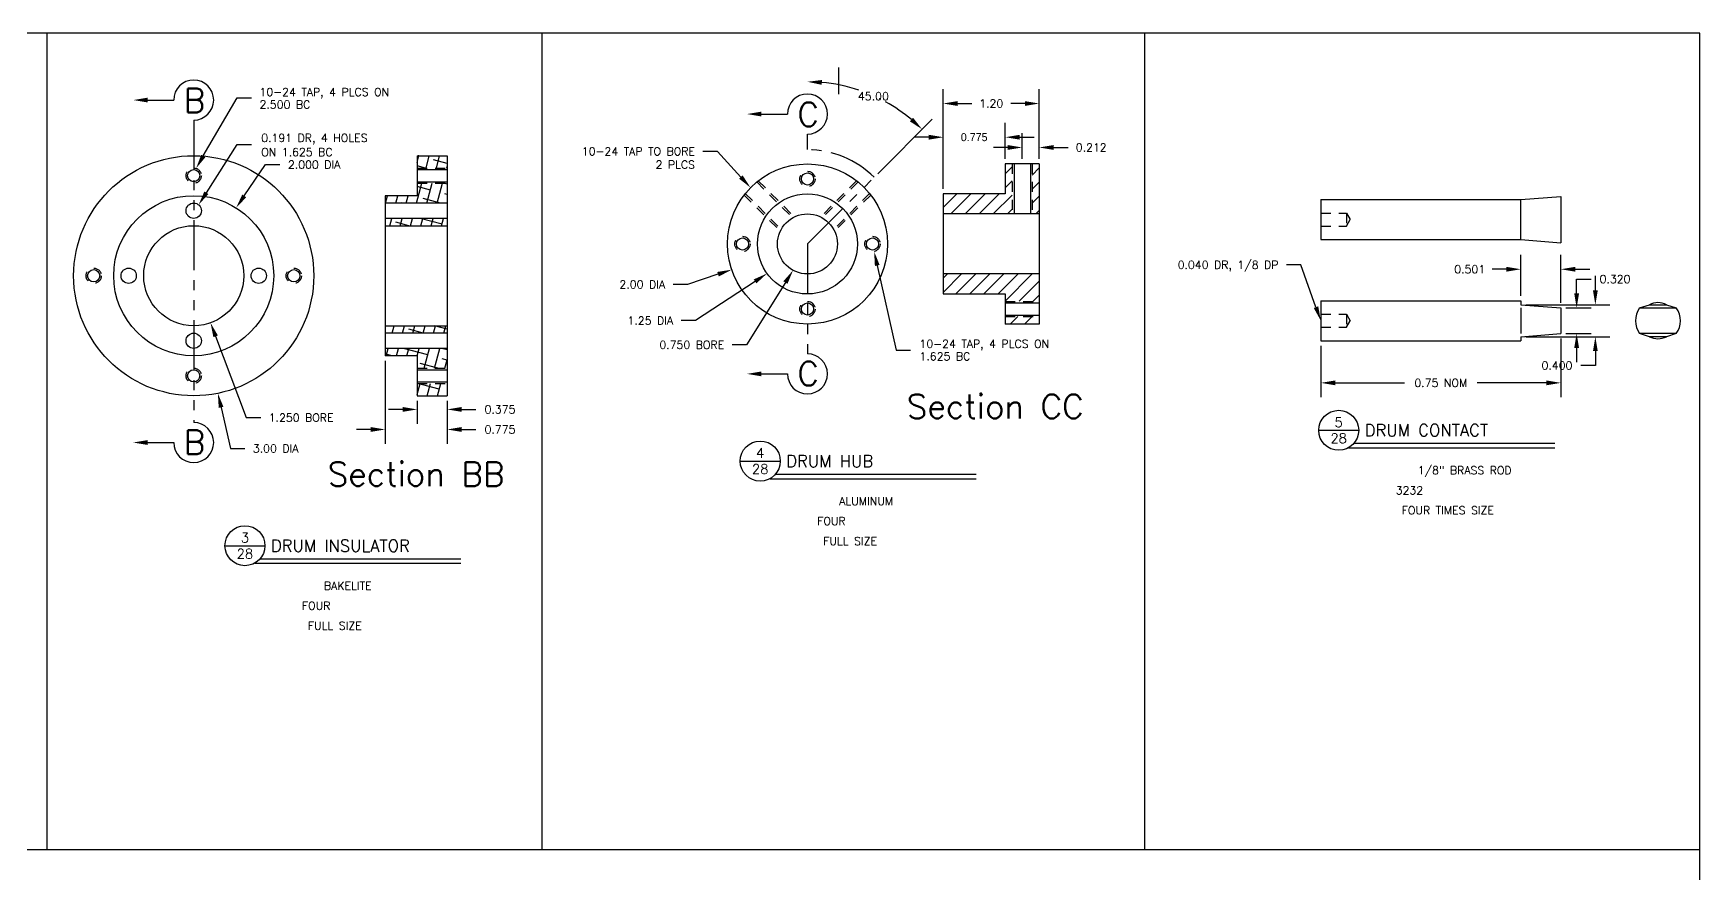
# Model space of a CAD drawing. Extents: x 0 to 33, y 0 to 21.
# Drawn here: x 12.18 to 33, y 10.5 to 21 of the extents above; entities that cross this region are included whole.
import ezdxf
from ezdxf.enums import TextEntityAlignment as Align

# ---------------------------------------------------------------- set-up
doc = ezdxf.new("R2010")
doc.units = 0
doc.header["$MEASUREMENT"] = 0
doc.linetypes.add('HIDDEN2', pattern=[0.1875, 0.125, -0.0625])
doc.linetypes.add('PHANTOM2', pattern=[1.25, 0.625, -0.125, 0.125, -0.125, 0.125, -0.125])
doc.layers.get('0').update_dxf_attribs({"linetype": 'CONTINUOUS'})
doc.layers.get('DEFPOINTS').update_dxf_attribs({"linetype": 'CONTINUOUS'})
for name, color, linetype in [('BORDER', 5, 'CONTINUOUS'), ('DIM', 1, 'CONTINUOUS'), ('NFHIDDEN', 6, 'HIDDEN2'), ('NFSECTION', 6, 'PHANTOM2'), ('OBJECT', 3, 'CONTINUOUS'), ('TEXT', 1, 'CONTINUOUS')]:
    doc.layers.add(name, color=color, linetype=linetype)
doc.styles.add('ROMANS', font='romans')
doc.styles.add('SIMPLEX', font='simplex')
doc.dimstyles.get("Standard").update_dxf_attribs({"dimtxt": 0.1, "dimasz": 0.18, "dimexe": 0.18, "dimexo": 0.0625, "dimgap": 0.1, "dimtad": 0, "dimtih": 1, "dimtoh": 1, "dimdec": 3, "dimzin": 0, "dimdsep": 46, "dimtxsty": 'STANDARD', "dimcen": 0.1, "dimclrd": 256, "dimclre": 256, "dimclrt": 256, "dimadec": 0, "dimazin": 0, "dimtfac": 0.8, "dimtdec": 3, "dimtofl": 0, "dimtmove": 2, "dimatfit": 3, "dimfxl": 1, "dimtolj": 1, "dimtzin": 0, "dimarcsym": 0})

# ---------------------------------------------------------------- blocks, each defined once
blk = doc.blocks.new('*D6')
at = {"linetype": 'ByBlock', "transparency": 16777216}
for p, q in [((5.591, 16.017), (5.591, 14.978)), ((6.366, 15.517), (6.366, 14.978)), ((5.411, 15.158), (5.231, 15.158)), ((6.546, 15.158), (6.726, 15.158))]:
    blk.add_line(p, q, dxfattribs=at)
for points in [[(5.411, 15.188), (5.411, 15.128), (5.591, 15.158)], [(6.546, 15.188), (6.546, 15.128), (6.366, 15.158)]]:
    blk.add_solid(points, dxfattribs=at)
at = {"layer": 'DEFPOINTS', "color": 0, "linetype": 'ByBlock', "transparency": 16777216}
for p in [(5.591, 16.079), (6.366, 15.579), (6.366, 15.158)]:
    blk.add_point(p, dxfattribs=at)
at = {"linetype": 'ByBlock', "transparency": 16777216, "style": 'SIMPLEX'}
blk.add_text('0.775', height=0.1, dxfattribs=at).set_placement((7.026, 15.158), align=Align.MIDDLE_CENTER)
blk = doc.blocks.new('P-TITLE')
at = {"layer": 'OBJECT'}
for p, q in [((-1.562, -0.638), (-1.062, -0.638)), ((-1.113, -0.8), (1.387, -0.8)), ((1.387, -0.862), (-1.188, -0.862))]:
    blk.add_line(p, q, dxfattribs=at)
blk.add_circle((-1.312, -0.638), 0.25, dxfattribs=at)
at = {"layer": 'OBJECT', "style": 'ROMANS'}
for tag, p in [('NO.', (-1.312, -0.538)), ('PAGE', (-1.312, -0.738))]:
    blk.add_attdef(tag, text='', height=0.12, dxfattribs=at).set_placement(p, align=Align.MIDDLE)
for tag, p, height in [('DESCRIPTION', (-0.988, -0.712), 0.15), ('MATERIAL', (-0.325, -1.188), 0.1), ('#_REQUIRED', (-0.6, -1.438), 0.1), ('SCALE', (-0.525, -1.688), 0.1)]:
    blk.add_attdef(tag, p, '', height=height, dxfattribs=at)
at = {"layer": 'OBJECT', "style": 'ROMANS', "flags": 2}
for tag, p in [('MATERIAL:', (-1.163, -1.188)), ('REQD:', (-1.163, -1.438)), ('SCALE:', (-1.163, -1.688))]:
    blk.add_attdef(tag, p, '', height=0.1, dxfattribs=at)
blk = doc.blocks.new('*X5')
at = {"color": 0}
for p, q in [((5.991, 18.494), (6.014, 18.579)), ((6.013, 18.577), (6.004, 18.579)), ((6.102, 18.425), (6.143, 18.579)), ((6.231, 18.425), (6.272, 18.579)), ((6.097, 18.425), (5.991, 18.453)), ((6.366, 18.482), (6.194, 18.528)), ((6.36, 18.425), (6.366, 18.444)), ((5.984, 17.987), (6.05, 18.234)), ((6.157, 18.15), (5.991, 18.194)), ((6.114, 17.987), (6.18, 18.234)), ((6.243, 17.987), (6.309, 18.234)), ((6.366, 18.223), (6.327, 18.234)), ((5.61, 18.038), (5.591, 18.043)), ((5.596, 17.987), (5.621, 18.079)), ((5.726, 17.987), (5.75, 18.079)), ((5.798, 17.987), (5.791, 17.989)), ((5.855, 17.987), (5.88, 18.079)), ((6.281, 17.987), (6.065, 18.045)), ((6.366, 18.094), (6.338, 18.101)), ((5.65, 17.704), (5.674, 17.796)), ((5.888, 17.704), (5.726, 17.748)), ((5.779, 17.704), (5.804, 17.796)), ((5.909, 17.704), (5.933, 17.796)), ((6.302, 17.723), (6.028, 17.796)), ((6.038, 17.704), (6.063, 17.796)), ((6.167, 17.704), (6.192, 17.796)), ((6.297, 17.704), (6.321, 17.796)), ((5.678, 16.362), (5.703, 16.454)), ((5.808, 16.362), (5.832, 16.454)), ((5.937, 16.362), (5.962, 16.454)), ((6.067, 16.362), (6.091, 16.454)), ((6.196, 16.362), (6.221, 16.454)), ((6.366, 16.412), (6.207, 16.454)), ((6.325, 16.362), (6.35, 16.454)), ((6.067, 16.362), (5.885, 16.411)), ((5.675, 16.079), (5.591, 16.102)), ((5.603, 16.079), (5.627, 16.171)), ((5.732, 16.079), (5.757, 16.171)), ((6.123, 16.089), (5.821, 16.169)), ((5.861, 16.079), (5.886, 16.171)), ((5.991, 16.079), (6.015, 16.171)), ((6.079, 15.925), (6.145, 16.171)), ((6.208, 15.925), (6.274, 16.171)), ((6.366, 16.153), (6.297, 16.171)), ((6.366, 16.023), (6.304, 16.04)), ((6.251, 15.925), (6.03, 15.984)), ((6.338, 15.925), (6.366, 16.03)), ((5.991, 15.596), (6.028, 15.734)), ((6.267, 15.662), (5.998, 15.734)), ((6.116, 15.579), (6.157, 15.734)), ((6.245, 15.579), (6.286, 15.734)), ((5.993, 15.606), (5.991, 15.606))]:
    blk.add_line(p, q, dxfattribs=at)
blk = doc.blocks.new('*D7')
at = {"linetype": 'ByBlock', "transparency": 16777216}
for p, q in [((5.991, 15.517), (5.991, 15.229)), ((6.366, 15.517), (6.366, 15.229)), ((5.811, 15.409), (5.631, 15.409)), ((6.546, 15.409), (6.726, 15.409))]:
    blk.add_line(p, q, dxfattribs=at)
for points in [[(5.811, 15.439), (5.811, 15.379), (5.991, 15.409)], [(6.546, 15.439), (6.546, 15.379), (6.366, 15.409)]]:
    blk.add_solid(points, dxfattribs=at)
at = {"layer": 'DEFPOINTS', "color": 0, "linetype": 'ByBlock', "transparency": 16777216}
for p in [(5.991, 15.579), (6.366, 15.579), (6.366, 15.409)]:
    blk.add_point(p, dxfattribs=at)
at = {"linetype": 'ByBlock', "transparency": 16777216, "style": 'SIMPLEX'}
blk.add_text('0.375', height=0.1, dxfattribs=at).set_placement((7.026, 15.409), align=Align.MIDDLE_CENTER)
blk = doc.blocks.new('*D8')
at = {"linetype": 'ByBlock', "transparency": 16777216}
for p, q in [((30.869, 5.459), (30.869, 4.725)), ((27.869, 5.369), (27.869, 4.725)), ((28.049, 4.905), (28.915, 4.905)), ((30.689, 4.905), (29.824, 4.905))]:
    blk.add_line(p, q, dxfattribs=at)
for points in [[(28.049, 4.935), (28.049, 4.875), (27.869, 4.905)], [(30.689, 4.935), (30.689, 4.875), (30.869, 4.905)]]:
    blk.add_solid(points, dxfattribs=at)
at = {"layer": 'DEFPOINTS', "color": 0, "linetype": 'ByBlock', "transparency": 16777216}
for p in [(27.869, 5.432), (30.869, 5.522), (30.869, 4.905)]:
    blk.add_point(p, dxfattribs=at)
at = {"linetype": 'ByBlock', "transparency": 16777216, "style": 'SIMPLEX'}
blk.add_text('0.75 NOM', height=0.1, dxfattribs=at).set_placement((29.369, 4.905), align=Align.MIDDLE_CENTER)
blk = doc.blocks.new('*D9')
at = {"linetype": 'ByBlock', "transparency": 16777216}
for p, q in [((30.369, 5.994), (30.369, 6.505)), ((30.869, 5.904), (30.869, 6.505)), ((30.189, 6.325), (30.009, 6.325)), ((31.049, 6.325), (31.229, 6.325))]:
    blk.add_line(p, q, dxfattribs=at)
for points in [[(30.189, 6.355), (30.189, 6.295), (30.369, 6.325)], [(31.049, 6.355), (31.049, 6.295), (30.869, 6.325)]]:
    blk.add_solid(points, dxfattribs=at)
at = {"layer": 'DEFPOINTS', "color": 0, "linetype": 'ByBlock', "transparency": 16777216}
for p in [(30.369, 6.325), (30.369, 5.932), (30.869, 5.842)]:
    blk.add_point(p, dxfattribs=at)
at = {"linetype": 'ByBlock', "transparency": 16777216, "style": 'SIMPLEX'}
blk.add_text('0.501', height=0.1, dxfattribs=at).set_placement((29.73, 6.325), align=Align.MIDDLE_CENTER)
blk = doc.blocks.new('*D10')
at = {"linetype": 'ByBlock', "transparency": 16777216}
for p, q in [((31.3, 6.062), (31.3, 6.242)), ((30.431, 5.882), (31.48, 5.882)), ((30.431, 5.482), (31.48, 5.482)), ((31.3, 5.302), (31.3, 5.122)), ((31.3, 5.122), (31.12, 5.122))]:
    blk.add_line(p, q, dxfattribs=at)
for points in [[(31.27, 6.062), (31.33, 6.062), (31.3, 5.882)], [(31.27, 5.302), (31.33, 5.302), (31.3, 5.482)]]:
    blk.add_solid(points, dxfattribs=at)
at = {"layer": 'DEFPOINTS', "color": 0, "linetype": 'ByBlock', "transparency": 16777216}
for p in [(30.369, 5.882), (30.369, 5.482), (31.3, 5.482)]:
    blk.add_point(p, dxfattribs=at)
at = {"linetype": 'ByBlock', "transparency": 16777216, "style": 'SIMPLEX'}
blk.add_text('0.400', height=0.1, dxfattribs=at).set_placement((30.82, 5.122), align=Align.MIDDLE_CENTER)
blk = doc.blocks.new('*D11')
at = {"linetype": 'ByBlock', "transparency": 16777216}
for p, q in [((31.066, 6.022), (31.066, 6.202)), ((31.066, 6.202), (31.246, 6.202)), ((30.932, 5.842), (31.246, 5.842)), ((30.932, 5.522), (31.246, 5.522)), ((31.066, 5.342), (31.066, 5.162))]:
    blk.add_line(p, q, dxfattribs=at)
for points in [[(31.036, 6.022), (31.096, 6.022), (31.066, 5.842)], [(31.036, 5.342), (31.096, 5.342), (31.066, 5.522)]]:
    blk.add_solid(points, dxfattribs=at)
at = {"layer": 'DEFPOINTS', "color": 0, "linetype": 'ByBlock', "transparency": 16777216}
for p in [(30.869, 5.842), (31.066, 5.842), (30.869, 5.522)]:
    blk.add_point(p, dxfattribs=at)
at = {"linetype": 'ByBlock', "transparency": 16777216, "style": 'SIMPLEX'}
blk.add_text('0.320', height=0.1, dxfattribs=at).set_placement((31.546, 6.202), align=Align.MIDDLE_CENTER)
blk = doc.blocks.new('*D14')
at = {"linetype": 'ByBlock', "transparency": 16777216}
for p, q in [((15.654, 17.847), (15.654, 19.094)), ((16.854, 18.222), (16.854, 19.094)), ((15.834, 18.914), (16.011, 18.914)), ((16.674, 18.914), (16.497, 18.914))]:
    blk.add_line(p, q, dxfattribs=at)
for points in [[(15.834, 18.944), (15.834, 18.884), (15.654, 18.914)], [(16.674, 18.944), (16.674, 18.884), (16.854, 18.914)]]:
    blk.add_solid(points, dxfattribs=at)
at = {"layer": 'DEFPOINTS', "color": 0, "linetype": 'ByBlock', "transparency": 16777216}
for p in [(16.854, 18.914), (16.854, 18.159), (15.654, 17.784)]:
    blk.add_point(p, dxfattribs=at)
at = {"linetype": 'ByBlock', "transparency": 16777216, "style": 'SIMPLEX'}
blk.add_text('1.20', height=0.1, dxfattribs=at).set_placement((16.254, 18.914), align=Align.MIDDLE_CENTER)
blk = doc.blocks.new('*D15')
at = {"linetype": 'ByBlock', "transparency": 16777216}
for p, q in [((16.641, 18.222), (16.641, 18.545)), ((16.854, 18.222), (16.854, 18.545)), ((16.461, 18.365), (16.281, 18.365)), ((17.034, 18.365), (17.214, 18.365))]:
    blk.add_line(p, q, dxfattribs=at)
for points in [[(16.461, 18.395), (16.461, 18.335), (16.641, 18.365)], [(17.034, 18.395), (17.034, 18.335), (16.854, 18.365)]]:
    blk.add_solid(points, dxfattribs=at)
at = {"layer": 'DEFPOINTS', "color": 0, "linetype": 'ByBlock', "transparency": 16777216}
for p in [(16.854, 18.365), (16.641, 18.159), (16.854, 18.159)]:
    blk.add_point(p, dxfattribs=at)
at = {"linetype": 'ByBlock', "transparency": 16777216, "style": 'SIMPLEX'}
blk.add_text('0.212', height=0.1, dxfattribs=at).set_placement((17.504, 18.365), align=Align.MIDDLE_CENTER)
blk = doc.blocks.new('*X2')
at = {"color": 0}
for p, q in [((65.985, 12.245), (66.073, 12.333)), ((66.323, 12.229), (66.41, 12.317)), ((65.985, 12.069), (66.073, 12.156)), ((66.323, 12.052), (66.41, 12.14)), ((65.21, 11.824), (65.379, 11.993)), ((65.306, 11.743), (65.556, 11.993)), ((65.483, 11.743), (65.733, 11.993)), ((65.66, 11.743), (65.91, 11.993)), ((65.836, 11.743), (66.073, 11.979)), ((66.323, 11.876), (66.41, 11.963)), ((66.013, 11.743), (66.073, 11.802)), ((66.367, 11.743), (66.41, 11.786)), ((65.21, 10.94), (65.263, 10.993)), ((65.21, 10.763), (65.44, 10.993)), ((65.367, 10.743), (65.617, 10.993)), ((65.543, 10.743), (65.793, 10.993)), ((65.72, 10.743), (65.97, 10.993)), ((65.897, 10.743), (66.147, 10.993)), ((65.985, 10.654), (66.324, 10.993)), ((66.159, 10.651), (66.41, 10.903)), ((66.335, 10.651), (66.41, 10.726)), ((66.052, 10.368), (66.144, 10.46)), ((66.229, 10.368), (66.321, 10.46)), ((66.406, 10.368), (66.41, 10.372))]:
    blk.add_line(p, q, dxfattribs=at)
blk = doc.blocks.new('*D24')
at = {"linetype": 'ByBlock', "transparency": 16777216}
for p, q in [((15.654, 17.847), (15.654, 18.673)), ((16.429, 18.222), (16.429, 18.673)), ((15.474, 18.493), (15.294, 18.493)), ((16.609, 18.493), (16.789, 18.493))]:
    blk.add_line(p, q, dxfattribs=at)
for points in [[(15.474, 18.523), (15.474, 18.463), (15.654, 18.493)], [(16.609, 18.523), (16.609, 18.463), (16.429, 18.493)]]:
    blk.add_solid(points, dxfattribs=at)
at = {"layer": 'DEFPOINTS', "color": 0, "linetype": 'ByBlock', "transparency": 16777216}
for p in [(16.429, 18.493), (16.429, 18.159), (15.654, 17.784)]:
    blk.add_point(p, dxfattribs=at)
at = {"linetype": 'ByBlock', "transparency": 16777216, "insert": (16.041, 18.493), "char_height": 0.1, "attachment_point": 5}
blk.add_mtext('\\A1;{0.775}', dxfattribs=at)

msp = doc.modelspace()

# ---------------------------------------------------------------- linework, layer by layer
at = {"layer": 'BORDER'}
for p, q in [((33, 21), (0, 21)), ((12.34604, 21), (12.34604, 10.80232)), ((18.53102, 21), (18.53102, 10.80232)), ((26.064, 21), (26.064, 10.80232)), ((33, 0), (33, 21)), ((0, 10.80232), (33, 10.80232))]:
    msp.add_line(p, q, dxfattribs=at)
at = {"layer": 'DEFPOINTS', "color": 0, "linetype": 'ByBlock'}
for p in [(22.68385, 19.20149), (21.85038, 16.99488)]:
    msp.add_point(p, dxfattribs=at)
at = {"layer": 'NFHIDDEN'}
for p, q in [((24.40956, 19.36802), (24.40956, 18.74302)), ((24.65956, 19.36802), (24.65956, 18.74302)), ((16.97298, 19.31673), (17.34798, 19.31673)), ((16.97298, 19.12573), (17.34798, 19.12573)), ((21.05943, 18.97991), (21.51125, 18.52809)), ((21.07381, 18.99806), (21.52227, 18.5496)), ((21.21782, 19.14254), (21.66587, 18.69449)), ((21.23592, 19.15697), (21.68722, 18.70567)), ((22.46483, 19.15697), (22.01353, 18.70567)), ((22.48293, 19.14254), (22.03488, 18.69449)), ((22.62694, 18.99806), (22.17849, 18.5496)), ((22.64132, 18.97991), (22.1895, 18.52809)), ((28.26576, 18.75194), (28.58576, 18.75194)), ((28.58576, 18.75194), (28.58576, 18.59194)), ((28.58671, 18.75258), (28.63195, 18.67204)), ((28.26576, 18.59194), (28.58576, 18.59194)), ((28.58576, 18.59194), (28.63195, 18.67194)), ((24.32206, 17.65102), (24.74706, 17.65102)), ((24.32206, 17.46002), (24.74706, 17.46002)), ((28.26576, 17.48923), (28.58576, 17.48923)), ((28.26576, 17.32923), (28.58576, 17.32923)), ((28.58576, 17.48923), (28.58576, 17.32923)), ((28.58576, 17.32923), (28.63195, 17.40923)), ((28.58671, 17.48987), (28.63195, 17.40933)), ((16.97298, 16.81673), (17.34798, 16.81673)), ((16.97298, 16.62573), (17.34798, 16.62573))]:
    msp.add_line(p, q, dxfattribs=at)
for centre in [(14.18099, 19.22123), (21.85038, 19.18052), (21.03788, 18.36802), (22.66288, 18.36802), (12.93099, 17.97123), (15.43099, 17.97123), (21.85038, 17.55552), (14.18099, 16.72123)]:
    msp.add_circle(centre, 0.0955, dxfattribs=at)
at = {"layer": 'NFSECTION'}
for p, q in [((14.18099, 19.91608), (14.18099, 16.13704)), ((21.85038, 19.54673), (21.85038, 19.74116)), ((21.85038, 18.36802), (22.68385, 19.20149)), ((21.85038, 18.36802), (21.85038, 16.99488))]:
    msp.add_line(p, q, dxfattribs=at)
msp.add_arc((21.85038, 18.36802), 1.17871, 45, 90, dxfattribs=at)
at = {"layer": 'OBJECT'}
for p, q in [((16.97298, 19.47123), (16.97298, 18.97123)), ((16.97298, 19.47123), (17.34798, 19.47123)), ((17.34798, 19.47123), (17.34798, 18.97123)), ((17.34798, 19.47123), (17.34798, 16.47123)), ((24.32206, 19.36802), (24.32206, 18.99302)), ((24.74706, 19.36802), (24.32206, 19.36802)), ((24.43256, 19.36802), (24.43256, 18.74302)), ((24.63656, 19.36802), (24.63656, 18.74302)), ((24.74706, 19.36802), (24.74706, 17.36802)), ((16.97298, 19.29723), (17.34798, 19.29723)), ((16.57298, 18.97123), (16.57298, 16.97123)), ((16.97298, 18.97123), (16.57298, 18.97123)), ((16.97298, 19.14523), (17.34798, 19.14523)), ((24.32206, 18.99302), (23.54706, 18.99302)), ((23.54706, 18.99302), (23.54706, 17.74302)), ((30.76576, 18.92194), (31.26576, 18.96194)), ((31.26576, 18.96194), (31.26576, 18.38194)), ((17.34798, 18.87923), (16.57298, 18.87923)), ((24.74706, 18.74302), (23.54706, 18.74302)), ((28.26576, 18.92194), (30.76576, 18.92194)), ((28.26576, 18.92194), (28.26576, 18.42194)), ((30.76576, 18.42194), (30.76576, 18.92194)), ((17.34798, 18.68823), (16.57298, 18.68823)), ((16.57298, 18.59623), (17.34798, 18.59623)), ((28.26576, 18.42194), (30.76576, 18.42194)), ((30.76576, 18.42194), (31.26576, 18.38194)), ((24.74706, 17.99302), (23.54706, 17.99302)), ((23.54706, 17.74302), (24.32206, 17.74302)), ((24.32206, 17.74302), (24.32206, 17.36802)), ((24.32206, 17.63152), (24.74706, 17.63152)), ((28.26576, 17.65923), (30.76526, 17.65923)), ((28.26576, 17.65923), (28.26576, 17.15923)), ((30.76526, 17.65923), (30.76526, 17.60923)), ((30.76526, 17.60923), (31.26576, 17.56923)), ((30.76576, 17.56923), (30.76576, 17.24923)), ((31.26576, 17.56923), (31.26576, 17.24923)), ((32.24866, 17.56923), (32.3732, 17.60923)), ((32.24866, 17.56923), (32.70822, 17.56923)), ((32.3732, 17.60923), (32.58368, 17.60923)), ((32.58368, 17.60923), (32.70822, 17.56923)), ((16.57298, 17.34623), (17.34798, 17.34623)), ((24.32206, 17.47952), (24.74706, 17.47952)), ((24.74706, 17.36802), (24.32206, 17.36802)), ((17.34798, 17.25423), (16.57298, 17.25423)), ((28.26576, 17.15923), (30.76526, 17.15923)), ((30.76526, 17.20923), (31.26576, 17.24923)), ((30.76526, 17.20923), (30.76526, 17.15923)), ((32.70822, 17.24923), (32.24866, 17.24923)), ((32.3732, 17.20923), (32.24866, 17.24923)), ((32.58368, 17.20923), (32.3732, 17.20923)), ((32.70822, 17.24923), (32.58368, 17.20923)), ((17.34798, 17.06323), (16.57298, 17.06323)), ((16.97298, 16.97123), (16.57298, 16.97123)), ((16.97298, 16.97123), (16.97298, 16.47123)), ((16.97298, 16.79723), (17.34798, 16.79723)), ((16.97298, 16.64523), (17.34798, 16.64523)), ((16.97298, 16.47123), (17.34798, 16.47123))]:
    msp.add_line(p, q, dxfattribs=at)
for centre, radius in [((14.18099, 17.97123), 1.5), ((21.85038, 18.36802), 1), ((14.18099, 19.22123), 0.076), ((21.85038, 19.18052), 0.076), ((14.18099, 17.97123), 1), ((21.85038, 18.36802), 0.625), ((14.18099, 18.78373), 0.0955), ((21.85038, 18.36802), 0.375), ((14.18099, 17.97123), 0.625), ((21.03788, 18.36802), 0.076), ((22.66288, 18.36802), 0.076), ((12.93099, 17.97123), 0.076), ((13.36849, 17.97123), 0.0955), ((14.99349, 17.97123), 0.0955), ((15.43099, 17.97123), 0.076), ((21.85038, 17.55552), 0.076), ((14.18099, 17.15873), 0.0955), ((14.18099, 16.72123), 0.076)]:
    msp.add_circle(centre, radius, dxfattribs=at)
for radius, start, end in [(0.28, 145.150095, 214.849905), (0.226, 62.246077, 117.753923), (0.28, 325.150095, 34.849905), (0.226, 242.246077, 297.753923)]:
    msp.add_arc((32.47844, 17.40923), radius, start, end, dxfattribs=at)
at = {"layer": 'TEXT', "linetype": 'ByBlock'}
for p, q in [((22.24351, 20.24116), (22.24351, 20.5746)), ((22.72839, 19.24604), (23.41066, 19.92831))]:
    msp.add_line(p, q, dxfattribs=at)
at = {"layer": 'TEXT'}
for p, q in [((13.60607, 20.16608), (13.93099, 20.16608)), ((14.30109, 19.46761), (14.72366, 20.19348)), ((14.72366, 20.19348), (14.90366, 20.19348)), ((21.27546, 19.99116), (21.60038, 19.99116)), ((14.33936, 19.00853), (14.72366, 19.60933)), ((14.72366, 19.60933), (14.90366, 19.60933)), ((20.72529, 19.52528), (20.54529, 19.52528)), ((21.01833, 19.20447), (20.72529, 19.52528)), ((14.8123, 18.96802), (15.07853, 19.35898)), ((15.07853, 19.35898), (15.25853, 19.35898)), ((20.73269, 17.98964), (20.35174, 17.86252)), ((22.72273, 18.0991), (22.9572, 17.04222)), ((28.0167, 18.1073), (27.8367, 18.1073)), ((28.20527, 17.57876), (28.0167, 18.1073)), ((20.35174, 17.86252), (20.17174, 17.86252)), ((21.19547, 17.90019), (20.45239, 17.40983)), ((21.57535, 17.88619), (21.08988, 17.10805)), ((20.45239, 17.40983), (20.27239, 17.40983)), ((14.45493, 17.2143), (14.83847, 16.19829)), ((21.08988, 17.10805), (20.90988, 17.10805)), ((22.9572, 17.04222), (23.1372, 17.04222)), ((21.27546, 16.74488), (21.60038, 16.74488)), ((14.52305, 16.32646), (14.64016, 15.81233)), ((14.83847, 16.19829), (15.01847, 16.19829)), ((13.60607, 15.88704), (13.93099, 15.88704)), ((14.64016, 15.81233), (14.82016, 15.81233))]:
    msp.add_line(p, q, dxfattribs=at)
for centre, start, end in [((14.18099, 20.16608), 270, 180), ((21.85038, 19.99116), 270, 180), ((21.85038, 16.74488), 180, 90), ((14.18099, 15.88704), 180, 90)]:
    msp.add_arc(centre, 0.25, start, end, dxfattribs=at)
at = {"layer": 'TEXT', "linetype": 'ByBlock'}
for start, end in [(71.478645, 84.909337), (50.090663, 61.18929)]:
    msp.add_arc((21.85038, 18.36802), 2.02658, start, end, dxfattribs=at)
at = {"layer": 'TEXT', "color": 0, "linetype": 'ByBlock'}
msp.add_point((22.75673, 20.18063), dxfattribs=at)
at = {"layer": 'TEXT', "linetype": 'ByBlock'}
for points in [[(22.02887, 20.35664), (22.03153, 20.41658), (21.85038, 20.3946)], [(23.17083, 19.94467), (23.13033, 19.9004), (23.28338, 19.80103)]]:
    msp.add_solid(points, dxfattribs=at)
at = {"layer": 'TEXT'}
for points in [[(13.60607, 20.13608), (13.60607, 20.19608), (13.42607, 20.16608)], [(21.27546, 19.96116), (21.27546, 20.02116), (21.09546, 19.99116)], [(14.32701, 19.45252), (14.27516, 19.4827), (14.21053, 19.31205)], [(21.04048, 19.2247), (20.99618, 19.18424), (21.13973, 19.07157)], [(14.36464, 18.99236), (14.31409, 19.02469), (14.24237, 18.85689)], [(14.83709, 18.95113), (14.7875, 18.9849), (14.71098, 18.81924)], [(22.69344, 18.09261), (22.75201, 18.1056), (22.68374, 18.27483)], [(20.7232, 18.01809), (20.74219, 17.96118), (20.90344, 18.04661)], [(21.17895, 17.92523), (21.21199, 17.87515), (21.34571, 17.99933)], [(21.5499, 17.90207), (21.60081, 17.87031), (21.67063, 18.03891)], [(28.23353, 17.58885), (28.17702, 17.56868), (28.26576, 17.40923)], [(14.42686, 17.2037), (14.483, 17.2249), (14.39136, 17.3827)], [(21.27546, 16.77488), (21.27546, 16.71488), (21.09546, 16.74488)], [(14.4938, 16.3198), (14.5523, 16.33312), (14.48307, 16.50197)], [(13.60607, 15.91704), (13.60607, 15.85704), (13.42607, 15.88704)]]:
    msp.add_solid(points, dxfattribs=at)

# ---------------------------------------------------------------- block references
at = {"layer": 'OBJECT'}
for name, p in [('*X5', (10.9823, 0.89202)), ('*X2', (-41.66336, 7.00035))]:
    msp.add_blockref(name, p, dxfattribs=at)
at = {"layer": 'TEXT'}
ref = msp.add_blockref('P-TITLE', (29.80147, 16.67757), dxfattribs=at)
ref.add_attrib('SCALE', 'FOUR TIMES SIZE', (29.27647, 14.99007), dxfattribs={"layer": 'OBJECT', "height": 0.1, "style": 'ROMANS'})
ref.add_attrib('#_REQUIRED', '3232', (29.20147, 15.23959), dxfattribs={"layer": 'OBJECT', "height": 0.1, "style": 'ROMANS'})
ref.add_attrib('MATERIAL', '1/8" BRASS ROD', (29.47647, 15.49007), dxfattribs={"layer": 'OBJECT', "height": 0.1, "style": 'ROMANS'})
ref.add_attrib('NO.', '5', dxfattribs={"layer": 'OBJECT', "height": 0.12, "style": 'ROMANS'}).set_placement((28.48897, 16.14007), align=Align.MIDDLE)
ref.add_attrib('DESCRIPTION', 'DRUM CONTACT', (28.81397, 15.96507), dxfattribs={"layer": 'OBJECT', "height": 0.15, "style": 'ROMANS'})
ref.add_attrib('PAGE', '28', dxfattribs={"layer": 'OBJECT', "height": 0.12, "style": 'ROMANS'}).set_placement((28.48897, 15.94007), align=Align.MIDDLE)
ref = msp.add_blockref('P-TITLE', (22.57267, 16.2931), dxfattribs=at)
ref.add_attrib('SCALE', 'FULL SIZE', (22.04767, 14.6056), dxfattribs={"layer": 'OBJECT', "height": 0.1, "style": 'ROMANS'})
ref.add_attrib('#_REQUIRED', 'FOUR', (21.97267, 14.85512), dxfattribs={"layer": 'OBJECT', "height": 0.1, "style": 'ROMANS'})
ref.add_attrib('MATERIAL', 'ALUMINUM', (22.24767, 15.1056), dxfattribs={"layer": 'OBJECT', "height": 0.1, "style": 'ROMANS'})
ref.add_attrib('NO.', '4', dxfattribs={"layer": 'OBJECT', "height": 0.12, "style": 'ROMANS'}).set_placement((21.26017, 15.7556), align=Align.MIDDLE)
ref.add_attrib('DESCRIPTION', 'DRUM HUB', (21.58517, 15.5806), dxfattribs={"layer": 'OBJECT', "height": 0.15, "style": 'ROMANS'})
ref.add_attrib('PAGE', '28', dxfattribs={"layer": 'OBJECT', "height": 0.12, "style": 'ROMANS'}).set_placement((21.26017, 15.5556), align=Align.MIDDLE)
ref = msp.add_blockref('P-TITLE', (16.13358, 15.23565), dxfattribs=at)
ref.add_attrib('SCALE', 'FULL SIZE', (15.60858, 13.54815), dxfattribs={"layer": 'OBJECT', "height": 0.1, "style": 'ROMANS'})
ref.add_attrib('#_REQUIRED', 'FOUR', (15.53358, 13.79767), dxfattribs={"layer": 'OBJECT', "height": 0.1, "style": 'ROMANS'})
ref.add_attrib('MATERIAL', 'BAKELITE', (15.80858, 14.04815), dxfattribs={"layer": 'OBJECT', "height": 0.1, "style": 'ROMANS'})
ref.add_attrib('NO.', '3', dxfattribs={"layer": 'OBJECT', "height": 0.12, "style": 'ROMANS'}).set_placement((14.82108, 14.69815), align=Align.MIDDLE)
ref.add_attrib('DESCRIPTION', 'DRUM INSULATOR', (15.14608, 14.52315), dxfattribs={"layer": 'OBJECT', "height": 0.15, "style": 'ROMANS'})
ref.add_attrib('PAGE', '28', dxfattribs={"layer": 'OBJECT', "height": 0.12, "style": 'ROMANS'}).set_placement((14.82108, 14.49815), align=Align.MIDDLE)

# ---------------------------------------------------------------- texts
at = {"layer": 'TEXT', "style": 'SIMPLEX'}
for s, p in [('B', (14.05559, 20.01271)), ('C', (21.72497, 19.8378)), ('C', (21.72497, 16.59825)), ('Section CC', (23.09199, 16.18809)), ('B', (14.05559, 15.74041)), ('Section BB', (15.85501, 15.34238))]:
    msp.add_text(s, height=0.3, dxfattribs=at).set_placement(p)
for s, p in [('10-24 TAP, 4 PLCS ON', (15.00366, 20.2665)), ('2.500 BC', (15.00366, 20.11003)), ('0.191 DR, 4 HOLES', (15.02453, 19.69278)), ('ON 1.625 BC', (15.02453, 19.51545)), ('2.000 DIA', (15.35853, 19.35898)), ('10-24 TAP, 4 PLCS ON', (23.251, 17.12009)), ('1.625 BC', (23.251, 16.96362)), ('1.250 BORE', (15.11847, 16.19829)), ('3.00 DIA', (14.92016, 15.81233))]:
    msp.add_text(s, height=0.1, dxfattribs=at).set_placement(p, align=Align.MIDDLE_LEFT)
at = {"layer": 'TEXT', "linetype": 'ByBlock', "style": 'SIMPLEX'}
msp.add_text('45.00', height=0.1, dxfattribs=at).set_placement((22.67469, 20.21343), align=Align.MIDDLE_CENTER)
at = {"layer": 'TEXT', "style": 'SIMPLEX'}
for s, p in [('10-24 TAP TO BORE', (20.44529, 19.52528)), ('2 PLCS', (20.44529, 19.35914)), ('0.040 DR, 1/8 DP', (27.7367, 18.1073)), ('2.00 DIA', (20.07174, 17.86252)), ('1.25 DIA', (20.17239, 17.40983)), ('0.750 BORE', (20.80988, 17.10805))]:
    msp.add_text(s, height=0.1, dxfattribs=at).set_placement(p, align=Align.MIDDLE_RIGHT)

# ---------------------------------------------------------------- dimensions: what is measured, and where the dimension line sits
at = {"layer": 'DIM'}
dim = msp.add_linear_dim(base=(24.32206, 19.70208), p1=(23.54706, 18.99302), p2=(24.32206, 19.36802), text='{0.775}', dimstyle='STANDARD', override={"dimdec": 4, "dimtdec": 4, "dimtmove": 0}, dxfattribs=at)
dim.commit()
dim.dimension.update_dxf_attribs({"geometry": '*D24', "text_midpoint": (23.93456, 19.70208), "insert": (7.89315, 1.20898)})
at = {"layer": 'TEXT'}
for base, p1, p2, text, picture, middle, set_off in [((24.74706, 20.12324), (23.54706, 18.99302), (24.74706, 19.36802), '1.20', '*D14', (24.14706, 20.12324), (7.89315, 1.20898)), ((31.26576, 16.63262), (28.26576, 17.15923), (31.26576, 17.24923), '0.75 NOM', '*D8', (29.76576, 16.63262), (0.39647, 11.72745))]:
    dim = msp.add_linear_dim(base=base, p1=p1, p2=p2, text=text, dimstyle='Standard', dxfattribs=at)
    dim.commit()
    dim.dimension.update_dxf_attribs({"geometry": picture, "text_midpoint": middle, "insert": set_off})
for base, p1, p2, picture, middle, set_off in [((24.747063134, 19.5739064831), (24.534563134, 19.3680239136), (24.747063134, 19.3680239136), '*D15', (25.3975393244, 19.5739064831), (7.8931454442, 1.2089763267)), ((30.765258, 18.052381), (31.26576, 17.569231), (30.765258, 17.659231), '*D9', (30.126686, 18.052381), (0.396473, 11.727453)), ((17.34798, 16.04979), (16.57298, 16.97123), (17.34798, 16.47123), '*D6', (18.00798, 16.04979), (10.9823, 0.89202)), ((17.34798, 16.30091), (16.97298, 16.47123), (17.34798, 16.47123), '*D7', (18.00798, 16.30091), (10.9823, 0.89202))]:
    dim = msp.add_linear_dim(base=base, p1=p1, p2=p2, dimstyle='Standard', dxfattribs=at)
    dim.commit()
    dim.dimension.update_dxf_attribs({"geometry": picture, "text_midpoint": middle, "insert": set_off})
for base, p1, p2, picture, middle in [((31.69602, 17.20923), (30.76526, 17.60923), (30.76526, 17.20923), '*D10', (31.21602, 16.84923)), ((31.46262, 17.56923), (31.26576, 17.24923), (31.26576, 17.56923), '*D11', (31.94262, 17.92923))]:
    dim = msp.add_linear_dim(base=base, p1=p1, p2=p2, angle=90, dimstyle='Standard', dxfattribs=at)
    dim.commit()
    dim.dimension.update_dxf_attribs({"geometry": picture, "text_midpoint": middle, "insert": (0.39647, 11.72745)})

doc.saveas('drawing.dxf')
